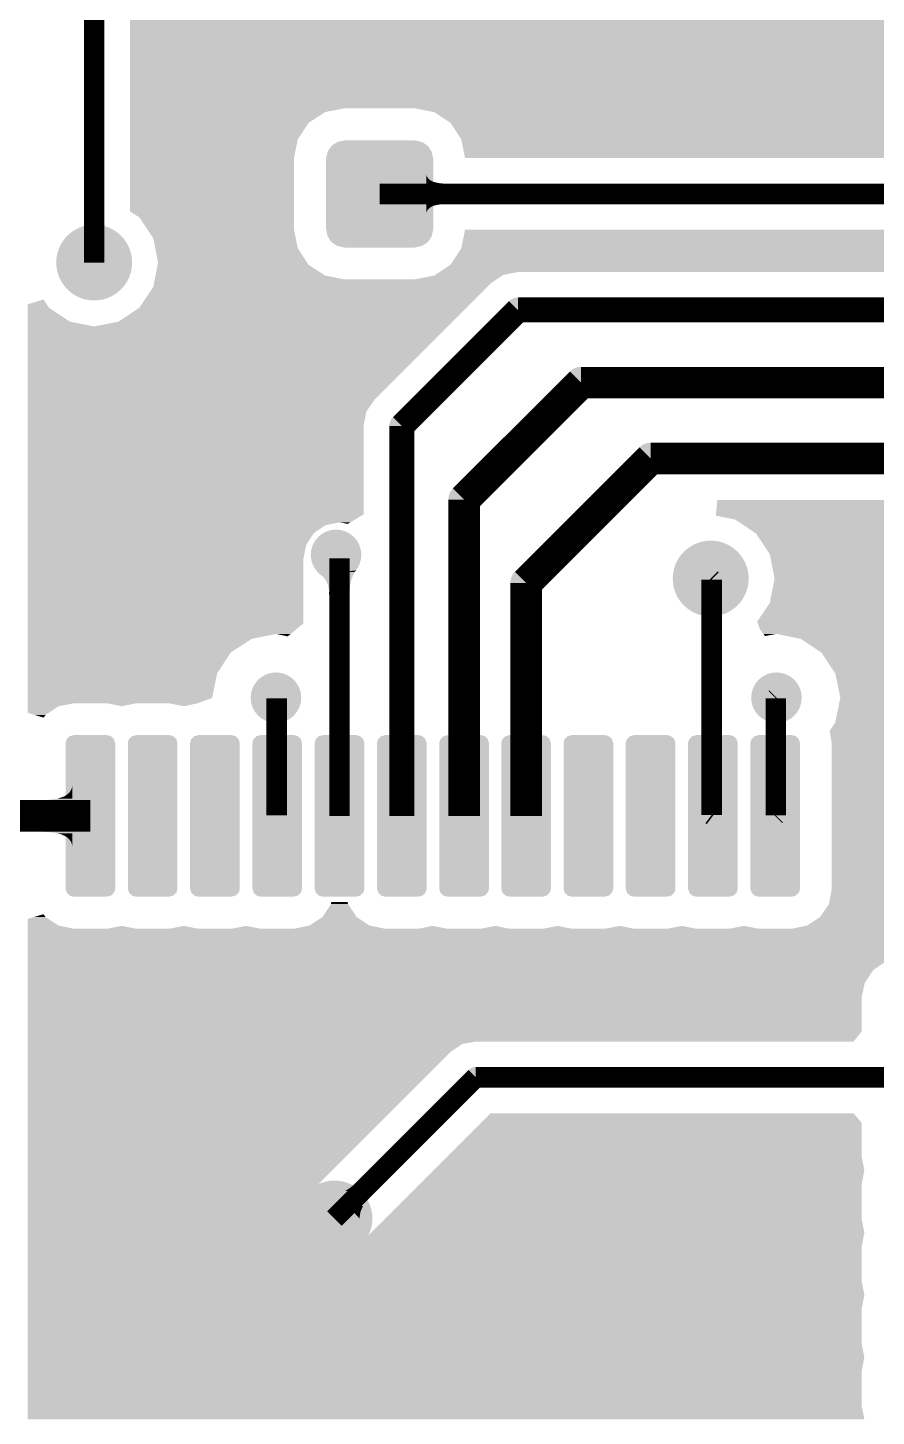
# Model space of a CAD drawing. Header units: millimetres. Extents: x -0.01 to 2.37, y -0.01 to 1.58.
# Drawn here: x 1.245 to 1.5133, y 0.7209 to 1.1603 of the extents above; entities that cross this region are included whole.
import ezdxf

# ---------------------------------------------------------------- set-up
doc = ezdxf.new("R2010")
doc.units = ezdxf.units.MM
doc.layers.get('0').update_dxf_attribs({"linetype": 'CONTINUOUS', "lineweight": 0})
for name, color, linetype, lineweight in [('PCB_KUR_GPT', 8, 'CONTINUOUS', 0), ('PCB_KUR_GTL', 30, 'CONTINUOUS', 0), ('PCB_KUR_GTP', 254, 'CONTINUOUS', 0), ('PCB_KUR_GTS', 254, 'CONTINUOUS', 0), ('PCB_KUR_TXT', 254, 'CONTINUOUS', 0)]:
    doc.layers.add(name, color=color, linetype=linetype, lineweight=lineweight)

# ---------------------------------------------------------------- blocks, each defined once
blk = doc.blocks.new('CUSTOM_35')
for points in [[(-0.01445, 0.01287), (-0.0142, 0.01345), (0.01456, 0.01287), (0.01407, 0.01345)], [(-0.0142, 0.01345), (-0.01331, 0.0142), (0.01407, 0.01345), (0.01345, 0.0142)], [(-0.01331, 0.0142), (-0.01287, 0.01456), (0.01345, 0.0142), (0.01264, 0.01456)], [(-0.01287, 0.01456), (-0.01146, 0.01489), (0.01264, 0.01456), (0.01188, 0.01489)], [(-0.01146, 0.01489), (-0.0112, 0.01495), (0.01188, 0.01489), (0.0112, 0.01495)], [(-0.01495, 0.0112), (-0.01489, 0.01188), (0.01495, 0.0112), (0.01479, 0.01188)], [(-0.01495, -0.0112), (-0.01495, 0.0112), (0.01495, -0.0112), (0.01495, 0.0112)], [(-0.01489, 0.01188), (-0.01445, 0.01287), (0.01479, 0.01188), (0.01456, 0.01287)], [(-0.01479, -0.01188), (-0.01495, -0.0112), (0.01489, -0.01188), (0.01495, -0.0112)], [(-0.01456, -0.01287), (-0.01479, -0.01188), (0.01445, -0.01287), (0.01489, -0.01188)], [(-0.01407, -0.01345), (-0.01456, -0.01287), (0.0142, -0.01345), (0.01445, -0.01287)], [(-0.01345, -0.0142), (-0.01407, -0.01345), (0.01331, -0.0142), (0.0142, -0.01345)], [(-0.01264, -0.01456), (-0.01345, -0.0142), (0.01287, -0.01456), (0.01331, -0.0142)], [(-0.01188, -0.01489), (-0.01264, -0.01456), (0.01146, -0.01489), (0.01287, -0.01456)], [(-0.0112, -0.01495), (-0.01188, -0.01489), (0.0112, -0.01495), (0.01146, -0.01489)]]:
    blk.add_solid(points)
blk = doc.blocks.new('CUSTOM_63')
for points in [[(-0.0059, 0.02305), (-0.00585, 0.02323), (0.0059, 0.02305), (0.00575, 0.02323)], [(-0.0059, 0.02302), (-0.0059, 0.02305), (0.0059, 0.02302), (0.0059, 0.02305)], [(-0.0059, 0.023), (-0.0059, 0.02302), (0.0059, 0.023), (0.0059, 0.02302)], [(-0.0059, -0.023), (-0.0059, 0.023), (0.0059, -0.023), (0.0059, 0.023)], [(-0.00585, 0.02323), (-0.00534, 0.02357), (0.00575, 0.02323), (0.00549, 0.02357)], [(-0.00534, 0.02357), (-0.0053, 0.0236), (0.00549, 0.02357), (0.0053, 0.0236)], [(-0.0059, -0.02302), (-0.0059, -0.023), (0.0059, -0.02302), (0.0059, -0.023)], [(-0.0059, -0.02305), (-0.0059, -0.02302), (0.0059, -0.02305), (0.0059, -0.02302)], [(-0.00575, -0.02323), (-0.0059, -0.02305), (0.00585, -0.02323), (0.0059, -0.02305)], [(-0.00549, -0.02357), (-0.00575, -0.02323), (0.00534, -0.02357), (0.00585, -0.02323)], [(-0.0053, -0.0236), (-0.00549, -0.02357), (0.0053, -0.0236), (0.00534, -0.02357)]]:
    blk.add_solid(points)
blk = doc.blocks.new('ROUND_16')
h = blk.add_hatch(color=256)
edge = h.paths.add_edge_path(flags=0)
edge.add_arc((0, 0), 0.008, 0, 360)
blk = doc.blocks.new('ROUND_7')
h = blk.add_hatch(color=256)
edge = h.paths.add_edge_path(flags=0)
edge.add_arc((0, 0), 0.00325, 0, 360)
blk = doc.blocks.new('ROUND_8')
h = blk.add_hatch(color=256)
edge = h.paths.add_edge_path(flags=0)
edge.add_arc((0, 0), 0.005, 0, 360)
blk = doc.blocks.new('ROUND_73')
h = blk.add_hatch(color=256)
edge = h.paths.add_edge_path(flags=0)
edge.add_arc((0, 0), 0.00395, 0, 360)
blk = doc.blocks.new('CUSTOM_76')
for points in [[(-0.01689, 0.0116), (-0.01644, 0.01329), (0.01682, 0.0116), (0.0165, 0.01329)], [(-0.01644, 0.01329), (-0.01634, 0.01365), (0.0165, 0.01329), (0.01627, 0.01365)], [(-0.01634, 0.01365), (-0.01529, 0.01509), (0.01627, 0.01365), (0.01537, 0.01509)], [(-0.01529, 0.01509), (-0.01509, 0.01537), (0.01537, 0.01509), (0.01498, 0.01537)], [(-0.01509, 0.01537), (-0.01354, 0.01634), (0.01498, 0.01537), (0.01365, 0.01634)], [(-0.01354, 0.01634), (-0.01329, 0.0165), (0.01365, 0.01634), (0.01305, 0.0165)], [(-0.01329, 0.0165), (-0.01127, 0.01689), (0.01305, 0.0165), (0.0116, 0.01689)], [(-0.01127, 0.01689), (-0.0112, 0.0169), (0.0116, 0.01689), (0.0112, 0.0169)], [(-0.0112, 0.0169), (-0.0112, 0.01695), (0.0112, 0.0169), (0.0112, 0.01695)], [(-0.01695, -0.0112), (-0.01695, 0.0112), (0.01695, -0.0112), (0.01695, 0.0112)], [(-0.0169, 0.0112), (-0.01689, 0.0116), (0.0169, 0.0112), (0.01682, 0.0116)], [(-0.01682, -0.0116), (-0.0169, -0.0112), (0.01689, -0.0116), (0.0169, -0.0112)], [(-0.0165, -0.01329), (-0.01682, -0.0116), (0.01644, -0.01329), (0.01689, -0.0116)], [(-0.01627, -0.01365), (-0.0165, -0.01329), (0.01634, -0.01365), (0.01644, -0.01329)], [(-0.01537, -0.01509), (-0.01627, -0.01365), (0.01529, -0.01509), (0.01634, -0.01365)], [(-0.01498, -0.01537), (-0.01537, -0.01509), (0.01509, -0.01537), (0.01529, -0.01509)], [(-0.01365, -0.01634), (-0.01498, -0.01537), (0.01354, -0.01634), (0.01509, -0.01537)], [(-0.01305, -0.0165), (-0.01365, -0.01634), (0.01329, -0.0165), (0.01354, -0.01634)], [(-0.0116, -0.01689), (-0.01305, -0.0165), (0.01127, -0.01689), (0.01329, -0.0165)], [(-0.0112, -0.0169), (-0.0116, -0.01689), (0.0112, -0.0169), (0.01127, -0.01689)], [(-0.0112, -0.01695), (-0.0112, -0.0169), (0.0112, -0.01695), (0.0112, -0.0169)]]:
    blk.add_solid(points)
blk = doc.blocks.new('CUSTOM_78')
for points in [[(-0.00785, 0.02305), (-0.0076, 0.0241), (0.00785, 0.02305), (0.00752, 0.0241)], [(-0.00785, 0.023), (-0.00785, 0.02305), (0.00785, 0.023), (0.00785, 0.02305)], [(-0.00785, -0.023), (-0.00785, 0.023), (0.00785, -0.023), (0.00785, 0.023)], [(-0.0076, 0.0241), (-0.00733, 0.0244), (0.00752, 0.0241), (0.00743, 0.0244)], [(-0.00733, 0.0244), (-0.00666, 0.02515), (0.00743, 0.0244), (0.00655, 0.02515)], [(-0.00666, 0.02515), (-0.00609, 0.02532), (0.00655, 0.02515), (0.00635, 0.02532)], [(-0.00609, 0.02532), (-0.0053, 0.02554), (0.00635, 0.02532), (0.0053, 0.02554)], [(-0.0053, 0.02554), (-0.0053, 0.0256), (0.0053, 0.02554), (0.0053, 0.0256)], [(-0.00785, -0.02305), (-0.00785, -0.023), (0.00785, -0.02305), (0.00785, -0.023)], [(-0.00752, -0.0241), (-0.00785, -0.02305), (0.0076, -0.0241), (0.00785, -0.02305)], [(-0.00743, -0.0244), (-0.00752, -0.0241), (0.00733, -0.0244), (0.0076, -0.0241)], [(-0.00655, -0.02515), (-0.00743, -0.0244), (0.00666, -0.02515), (0.00733, -0.0244)], [(-0.00635, -0.02532), (-0.00655, -0.02515), (0.00609, -0.02532), (0.00666, -0.02515)], [(-0.0053, -0.02554), (-0.00635, -0.02532), (0.0053, -0.02554), (0.00609, -0.02532)], [(-0.0053, -0.0256), (-0.0053, -0.02554), (0.0053, -0.0256), (0.0053, -0.02554)]]:
    blk.add_solid(points)
blk = doc.blocks.new('ROUND_6')
h = blk.add_hatch(color=256)
edge = h.paths.add_edge_path(flags=0)
edge.add_arc((0, 0), 0.012, 0, 360)

msp = doc.modelspace()

# ---------------------------------------------------------------- linework, layer by layer
at = {"layer": 'PCB_KUR_GTL', "lineweight": 211}
for points, const_width in [([(1.266, 1.086), (1.266, 1.2555)], 0.0065), ([(1.3563, 1.1077), (1.7767, 1.1077)], 0.0065), ([(1.3633, 1.0343), (1.4, 1.071)], 0.0079), ([(1.4, 1.071), (1.706, 1.071)], 0.0079), ([(1.383, 1.011), (1.42, 1.048)], 0.01), ([(1.42, 1.048), (1.675, 1.048)], 0.01), ([(1.3633, 0.9109), (1.3633, 1.0343)], 0.0079), ([(1.4026, 0.9846), (1.442, 1.024)], 0.01), ([(1.442, 1.024), (1.633, 1.024)], 0.01), ([(1.383, 0.9109), (1.383, 1.011)], 0.01), ([(1.3436, 0.9109), (1.3436, 0.9924)], 0.0065), ([(1.4026, 0.9109), (1.4026, 0.9846)], 0.01), ([(1.461, 0.986), (1.4613, 0.9857)], 0.0065), ([(1.4613, 0.9112), (1.4613, 0.9857)], 0.0065), ([(1.3237, 0.9111), (1.3237, 0.9481)], 0.0065), ([(1.4816, 0.9481), (1.4818, 0.9483)], 0.0065), ([(1.4816, 0.9111), (1.4816, 0.9481)], 0.0065), ([(1.1919, 0.9109), (1.2648, 0.9109)], 0.01), ([(1.4613, 0.9112), (1.4617, 0.9109)], 0.0065), ([(1.4814, 0.9109), (1.4816, 0.9111)], 0.0065), ([(1.342, 0.7835), (1.3867, 0.8282)], 0.0065), ([(1.3867, 0.8282), (1.5444, 0.8282)], 0.0065)]:
    msp.add_lwpolyline(points, dxfattribs=dict(at, const_width=const_width))
at = {"layer": 'PCB_KUR_GTL'}
for points in [[(1.2773, 1.1517), (1.2773, 1.1708), (2.326, 1.1517), (2.326, 1.1708)], [(1.2773, 1.1502), (1.2773, 1.1517), (1.7657, 1.1502), (1.777, 1.1517)], [(1.2773, 1.1458), (1.2773, 1.1502), (1.7552, 1.1458), (1.7657, 1.1502)], [(1.2773, 1.1389), (1.2773, 1.1458), (1.7461, 1.1389), (1.7552, 1.1458)], [(1.2773, 1.1348), (1.2773, 1.1389), (1.74299, 1.1348), (1.7461, 1.1389)], [(1.2773, 1.1336), (1.2773, 1.1348), (1.339, 1.1336), (1.345, 1.1348)], [(1.2773, 1.1302), (1.2773, 1.1336), (1.3338, 1.1302), (1.339, 1.1336)], [(1.3736, 1.1336), (1.3675, 1.1348), (1.74208, 1.1336), (1.74299, 1.1348)], [(1.3787, 1.1302), (1.3736, 1.1336), (1.7395, 1.1302), (1.74208, 1.1336)], [(1.2773, 1.125), (1.2773, 1.1302), (1.3304, 1.125), (1.3338, 1.1302)], [(1.37896, 1.1298), (1.3787, 1.1302), (1.7392, 1.1298), (1.7395, 1.1302)], [(1.3821, 1.125), (1.37896, 1.1298), (1.73719, 1.125), (1.7392, 1.1298)], [(1.2773, 1.119), (1.2773, 1.125), (1.3292, 1.119), (1.3304, 1.125)], [(1.38326, 1.1193), (1.3821, 1.125), (1.7348, 1.1193), (1.73719, 1.125)], [(1.2773, 1.1022), (1.2773, 1.119), (1.3292, 1.1022), (1.3292, 1.119)], [(1.3833, 1.1191), (1.38326, 1.1193), (1.7348, 1.1191), (1.7348, 1.1193)], [(1.3711, 1.1131), (1.3711, 1.1136), (1.3713, 1.1131), (1.3711, 1.1136)], [(1.3711, 1.1126), (1.3711, 1.1131), (1.3717, 1.1126), (1.3713, 1.1131)], [(1.3711, 1.1122), (1.3711, 1.1126), (1.3721, 1.1122), (1.3717, 1.1126)], [(1.3711, 1.1118), (1.3711, 1.1122), (1.3727, 1.1118), (1.3721, 1.1122)], [(1.3711, 1.1115), (1.3711, 1.1118), (1.3734, 1.1115), (1.3727, 1.1118)], [(1.3711, 1.1113), (1.3711, 1.1115), (1.3743, 1.1113), (1.3734, 1.1115)], [(1.3711, 1.1111), (1.3711, 1.1113), (1.3753, 1.1111), (1.3743, 1.1113)], [(1.3711, 1.111), (1.3711, 1.1111), (1.3764, 1.111), (1.3753, 1.1111)], [(1.3711, 1.1045), (1.3711, 1.111), (1.3777, 1.1045), (1.3777, 1.111)], [(1.3711, 1.111), (1.3711, 1.111), (1.3777, 1.111), (1.3764, 1.111)], [(1.3711, 1.1044), (1.3711, 1.1045), (1.3753, 1.1044), (1.3764, 1.1045)], [(1.3711, 1.1042), (1.3711, 1.1044), (1.3743, 1.1042), (1.3753, 1.1044)], [(1.3711, 1.104), (1.3711, 1.1042), (1.3734, 1.104), (1.3743, 1.1042)], [(1.3711, 1.1037), (1.3711, 1.104), (1.3727, 1.1037), (1.3734, 1.104)], [(1.3711, 1.1033), (1.3711, 1.1037), (1.3721, 1.1033), (1.3727, 1.1037)], [(1.3711, 1.1029), (1.3711, 1.1033), (1.3717, 1.1029), (1.3721, 1.1033)], [(1.3711, 1.1024), (1.3711, 1.1029), (1.3713, 1.1024), (1.3717, 1.1029)], [(1.2803, 1.1003), (1.2773, 1.1022), (1.3292, 1.1003), (1.3292, 1.1022)], [(1.28283, 1.0965), (1.2803, 1.1003), (1.3292, 1.0965), (1.3292, 1.1003)], [(1.3711, 1.1019), (1.3711, 1.1024), (1.3711, 1.1019), (1.3713, 1.1024)], [(1.2619, 1.0938), (1.2622, 1.0945), (1.2701, 1.0938), (1.2698, 1.0945)], [(1.2622, 1.0945), (1.2624, 1.0951), (1.2698, 1.0945), (1.2696, 1.0951)], [(1.2624, 1.0951), (1.2625, 1.0958), (1.2696, 1.0951), (1.2695, 1.0958)], [(1.2625, 1.0958), (1.2627, 1.0965), (1.2695, 1.0958), (1.2693, 1.0965)], [(1.2627, 1.0973), (1.2628, 1.0981), (1.2693, 1.0973), (1.2693, 1.0981)], [(1.2627, 1.0965), (1.2627, 1.0973), (1.2693, 1.0965), (1.2693, 1.0973)], [(1.2847, 1.0937), (1.28283, 1.0965), (1.32976, 1.0937), (1.3292, 1.0965)], [(1.3821, 1.0905), (1.3833, 1.0964), (1.73739, 1.0905), (1.7349, 1.0964)], [(1.2604, 1.0917), (1.2608, 1.0922), (1.2716, 1.0917), (1.2712, 1.0922)], [(1.2604, 1.0917), (1.2604, 1.0917), (1.2604, 1.0917), (1.2716, 1.0917)], [(1.2608, 1.0922), (1.2612, 1.0927), (1.2712, 1.0922), (1.2708, 1.0927)], [(1.2612, 1.0927), (1.2616, 1.0933), (1.2708, 1.0927), (1.2704, 1.0933)], [(1.2616, 1.0933), (1.2619, 1.0938), (1.2704, 1.0933), (1.2701, 1.0938)], [(1.28532, 1.0905), (1.2847, 1.0937), (1.3304, 1.0905), (1.32976, 1.0937)], [(1.2862, 1.086), (1.28532, 1.0905), (1.33334, 1.086), (1.3304, 1.0905)], [(1.37929, 1.0862), (1.3821, 1.0905), (1.7392, 1.0862), (1.73739, 1.0905)], [(1.2854, 1.0819), (1.28606, 1.0853), (1.339, 1.0819), (1.3338, 1.0853)], [(1.28606, 1.0853), (1.2862, 1.086), (1.3338, 1.0853), (1.33334, 1.086)], [(1.37525, 1.083), (1.3787, 1.0853), (1.74163, 1.083), (1.73988, 1.0853)], [(1.3787, 1.0853), (1.37929, 1.0862), (1.73988, 1.0853), (1.7392, 1.0862)], [(1.28517, 1.0807), (1.2854, 1.0819), (1.345, 1.0807), (1.339, 1.0819)], [(1.3675, 1.0807), (1.3736, 1.0819), (1.3933, 1.0807), (1.3951, 1.0819)], [(1.3736, 1.0819), (1.3739, 1.0821), (1.3951, 1.0819), (1.3954, 1.0821)], [(1.3739, 1.0821), (1.37525, 1.083), (1.3954, 1.0821), (1.4, 1.083)], [(1.2803, 1.0717), (1.2847, 1.0783), (1.3837, 1.0717), (1.3903, 1.0783)], [(1.2847, 1.0783), (1.28493, 1.0795), (1.3903, 1.0783), (1.3915, 1.0795)], [(1.28493, 1.0795), (1.28517, 1.0807), (1.3915, 1.0795), (1.3933, 1.0807)], [(1.245, 1.0728), (1.25, 1.0743), (1.25098, 1.0728), (1.25, 1.0743)], [(1.245, 1.0717), (1.245, 1.0728), (1.2517, 1.0717), (1.25098, 1.0728)], [(1.245, 1.0673), (1.245, 1.0717), (1.2583, 1.0673), (1.2517, 1.0717)], [(1.2737, 1.0673), (1.2803, 1.0717), (1.3793, 1.0673), (1.3837, 1.0717)], [(1.245, 1.0658), (1.245, 1.0673), (1.266, 1.0658), (1.2583, 1.0673)], [(1.245, 1.0428), (1.245, 1.0658), (1.3548, 1.0428), (1.3778, 1.0658)], [(1.266, 1.0658), (1.2737, 1.0673), (1.3778, 1.0658), (1.3793, 1.0673)], [(1.245, 1.0389), (1.245, 1.0428), (1.3521, 1.0389), (1.3548, 1.0428)], [(1.245, 1.0343), (1.245, 1.0389), (1.3512, 1.0343), (1.3521, 1.0389)], [(1.245, 1.0063), (1.245, 1.0343), (1.3512, 1.0063), (1.3512, 1.0343)], [(1.4626, 1.0059), (1.4631, 1.0109), (1.63258, 1.0059), (1.6276, 1.0109)], [(1.4631, 1.0109), (1.4631, 1.0109), (1.6276, 1.0109), (1.4631, 1.0109)], [(1.245, 1.0038), (1.245, 1.0063), (1.34703, 1.0038), (1.3512, 1.0063)], [(1.245, 1.0029), (1.245, 1.0038), (1.3392, 1.0029), (1.3436, 1.0038)], [(1.245, 1.0005), (1.245, 1.0029), (1.3356, 1.0005), (1.3392, 1.0029)], [(1.3462, 1.0033), (1.3436, 1.0038), (1.3462, 1.0033), (1.34703, 1.0038)], [(1.4687, 1.0047), (1.4626, 1.0059), (1.63377, 1.0047), (1.63258, 1.0059)], [(1.4753, 1.0003), (1.4687, 1.0047), (1.63816, 1.0003), (1.63377, 1.0047)], [(1.245, 0.9968), (1.245, 1.0005), (1.3331, 0.9968), (1.3356, 1.0005)], [(1.4797, 0.9937), (1.4753, 1.0003), (1.64473, 0.9937), (1.63816, 1.0003)], [(1.245, 0.9924), (1.245, 0.9968), (1.3322, 0.9924), (1.3331, 0.9968)], [(1.48099, 0.9871), (1.4797, 0.9937), (1.6513, 0.9871), (1.64473, 0.9937)], [(1.245, 0.9718), (1.245, 0.9924), (1.3322, 0.9718), (1.3322, 0.9924)], [(1.3451, 0.9881), (1.3488, 0.9886), (1.3484, 0.9881), (1.3488, 0.9886)], [(1.3377, 0.9871), (1.34066, 0.9875), (1.3479, 0.9871), (1.3481, 0.9875)], [(1.33795, 0.9869), (1.3377, 0.9871), (1.3478, 0.9869), (1.3479, 0.9871)], [(1.3382, 0.9867), (1.33795, 0.9869), (1.34773, 0.9867), (1.3478, 0.9869)], [(1.3386, 0.9863), (1.3382, 0.9867), (1.3476, 0.9863), (1.34773, 0.9867)], [(1.3387, 0.9862), (1.3386, 0.9863), (1.34756, 0.9862), (1.3476, 0.9863)], [(1.3391, 0.9857), (1.3387, 0.9862), (1.34734, 0.9857), (1.34756, 0.9862)], [(1.33916, 0.9856), (1.3391, 0.9857), (1.3473, 0.9856), (1.34734, 0.9857)], [(1.3394, 0.9852), (1.33916, 0.9856), (1.34723, 0.9852), (1.3473, 0.9856)], [(1.3395, 0.985), (1.3394, 0.9852), (1.3472, 0.985), (1.34723, 0.9852)], [(1.3397, 0.9846), (1.3395, 0.985), (1.34709, 0.9846), (1.3472, 0.985)], [(1.3398, 0.9843), (1.3397, 0.9846), (1.347, 0.9843), (1.34709, 0.9846)], [(1.3399, 0.984), (1.3398, 0.9843), (1.34696, 0.984), (1.347, 0.9843)], [(1.34066, 0.9875), (1.3451, 0.9881), (1.3481, 0.9875), (1.3484, 0.9881)], [(1.4797, 0.9783), (1.4812, 0.986), (1.6513, 0.9783), (1.6513, 0.986)], [(1.4812, 0.986), (1.48099, 0.9871), (1.6513, 0.986), (1.6513, 0.9871)], [(1.34004, 0.9835), (1.3399, 0.984), (1.3469, 0.9835), (1.34696, 0.984)], [(1.3401, 0.9833), (1.34004, 0.9835), (1.3469, 0.9833), (1.3469, 0.9835)], [(1.34017, 0.9828), (1.3401, 0.9833), (1.3469, 0.9828), (1.3469, 0.9833)], [(1.3402, 0.9826), (1.34017, 0.9828), (1.34687, 0.9826), (1.3469, 0.9828)], [(1.34028, 0.982), (1.3402, 0.9826), (1.3468, 0.982), (1.34687, 0.9826)], [(1.3403, 0.9818), (1.34028, 0.982), (1.3455, 0.9818), (1.3468, 0.982)], [(1.3403, 0.981), (1.3403, 0.9818), (1.3403, 0.981), (1.3455, 0.9818)], [(1.4557, 0.9801), (1.4668, 0.9805), (1.46648, 0.9801), (1.4668, 0.9805)], [(1.45578, 0.98), (1.4557, 0.9801), (1.4664, 0.98), (1.46648, 0.9801)], [(1.4561, 0.9796), (1.45578, 0.98), (1.46608, 0.9796), (1.4664, 0.98)], [(1.45618, 0.9795), (1.4561, 0.9796), (1.466, 0.9795), (1.46608, 0.9796)], [(1.4565, 0.9791), (1.45618, 0.9795), (1.4658, 0.9791), (1.466, 0.9795)], [(1.45666, 0.9789), (1.4565, 0.9791), (1.4657, 0.9789), (1.4658, 0.9791)], [(1.4569, 0.9786), (1.45666, 0.9789), (1.46555, 0.9786), (1.4657, 0.9789)], [(1.45705, 0.9783), (1.4569, 0.9786), (1.4654, 0.9783), (1.46555, 0.9786)], [(1.4572, 0.978), (1.45705, 0.9783), (1.4653, 0.978), (1.4654, 0.9783)], [(1.45735, 0.9777), (1.4572, 0.978), (1.4652, 0.9777), (1.4653, 0.978)], [(1.4575, 0.9774), (1.45735, 0.9777), (1.46511, 0.9774), (1.4652, 0.9777)], [(1.45761, 0.977), (1.4575, 0.9774), (1.465, 0.977), (1.46511, 0.9774)], [(1.4577, 0.9767), (1.45761, 0.977), (1.4649, 0.9767), (1.465, 0.977)], [(1.45779, 0.9764), (1.4577, 0.9767), (1.4648, 0.9764), (1.4649, 0.9767)], [(1.4579, 0.976), (1.45779, 0.9764), (1.46475, 0.976), (1.4648, 0.9764)], [(1.45796, 0.9756), (1.4579, 0.976), (1.4647, 0.9756), (1.46475, 0.976)], [(1.458, 0.9753), (1.45796, 0.9756), (1.46466, 0.9753), (1.4647, 0.9756)], [(1.4757, 0.9724), (1.4797, 0.9783), (1.6513, 0.9724), (1.6513, 0.9783)], [(1.245, 0.9685), (1.245, 0.9718), (1.32818, 0.9685), (1.3322, 0.9718)], [(1.45805, 0.9749), (1.458, 0.9753), (1.4646, 0.9749), (1.46466, 0.9753)], [(1.4581, 0.9745), (1.45805, 0.9749), (1.4646, 0.9745), (1.4646, 0.9749)], [(1.4581, 0.9741), (1.4581, 0.9745), (1.4646, 0.9741), (1.4646, 0.9745)], [(1.4581, 0.9737), (1.4581, 0.9741), (1.4581, 0.9737), (1.4646, 0.9741)], [(1.4766, 0.9699), (1.4757, 0.9724), (1.6513, 0.9699), (1.6513, 0.9724)], [(1.245, 0.9669), (1.245, 0.9685), (1.3158, 0.9669), (1.3235, 0.9685)], [(1.245, 0.9626), (1.245, 0.9669), (1.3092, 0.9626), (1.3158, 0.9669)], [(1.3272, 0.9677), (1.3235, 0.9685), (1.3272, 0.9677), (1.32818, 0.9685)], [(1.47767, 0.9685), (1.4766, 0.9699), (1.6513, 0.9685), (1.6513, 0.9699)], [(1.4782, 0.9678), (1.47767, 0.9685), (1.4782, 0.9678), (1.4818, 0.9685)], [(1.4895, 0.9669), (1.4818, 0.9685), (1.6513, 0.9669), (1.6513, 0.9685)], [(1.496, 0.9626), (1.4895, 0.9669), (1.6513, 0.9626), (1.6513, 0.9669)], [(1.245, 0.956), (1.245, 0.9626), (1.3049, 0.956), (1.3092, 0.9626)], [(1.5004, 0.956), (1.496, 0.9626), (1.6513, 0.956), (1.6513, 0.9626)], [(1.245, 0.9483), (1.245, 0.956), (1.3033, 0.9483), (1.3049, 0.956)], [(1.502, 0.9483), (1.5004, 0.956), (1.6513, 0.9483), (1.6513, 0.956)], [(1.245, 0.9482), (1.245, 0.9483), (1.3033, 0.9482), (1.3033, 0.9483)], [(1.245, 0.9465), (1.245, 0.9482), (1.2986, 0.9465), (1.3033, 0.9482)], [(1.245, 0.9456), (1.245, 0.9465), (1.2547, 0.9456), (1.2595, 0.9465)], [(1.245, 0.9435), (1.245, 0.9456), (1.25162, 0.9435), (1.2547, 0.9456)], [(1.2747, 0.9456), (1.2702, 0.9465), (1.2747, 0.9456), (1.2792, 0.9465)], [(1.2944, 0.9456), (1.2898, 0.9465), (1.2944, 0.9456), (1.2986, 0.9465)], [(1.5004, 0.9405), (1.502, 0.9483), (1.6513, 0.9405), (1.6513, 0.9483)], [(1.24734, 0.9428), (1.245, 0.9435), (1.2506, 0.9428), (1.25162, 0.9435)], [(1.25, 0.942), (1.24734, 0.9428), (1.25, 0.942), (1.2506, 0.9428)], [(1.4986, 0.9378), (1.5004, 0.9405), (1.6513, 0.9378), (1.6513, 0.9405)], [(1.4993, 0.9339), (1.4986, 0.9378), (1.6513, 0.9339), (1.6513, 0.9378)], [(1.4993, 0.8878), (1.4993, 0.9339), (1.6513, 0.8878), (1.6513, 0.9339)], [(1.2575, 0.9177), (1.2582, 0.9183), (1.2591, 0.9177), (1.2591, 0.9183)], [(1.2582, 0.9183), (1.2587, 0.9191), (1.2591, 0.9183), (1.2591, 0.9191)], [(1.2587, 0.9191), (1.259, 0.9199), (1.2591, 0.9191), (1.2591, 0.9199)], [(1.259, 0.9199), (1.2591, 0.92082), (1.2591, 0.9199), (1.2591, 0.92082)], [(1.249, 0.9059), (1.249, 0.9159), (1.2591, 0.9059), (1.2591, 0.9159)], [(1.2509, 0.9159), (1.2527, 0.9161), (1.2591, 0.9159), (1.2591, 0.9161)], [(1.2527, 0.9161), (1.2542, 0.9163), (1.2591, 0.9161), (1.2591, 0.9163)], [(1.2542, 0.9163), (1.2555, 0.9167), (1.2591, 0.9163), (1.2591, 0.9167)], [(1.2555, 0.9167), (1.2566, 0.9171), (1.2591, 0.9167), (1.2591, 0.9171)], [(1.2566, 0.9171), (1.2575, 0.9177), (1.2591, 0.9171), (1.2591, 0.9177)], [(1.2509, 0.9058), (1.249, 0.9059), (1.2591, 0.9058), (1.2591, 0.9059)], [(1.2527, 0.9057), (1.2509, 0.9058), (1.2591, 0.9057), (1.2591, 0.9058)], [(1.2542, 0.9054), (1.2527, 0.9057), (1.2591, 0.9054), (1.2591, 0.9057)], [(1.2555, 0.9051), (1.2542, 0.9054), (1.2591, 0.9051), (1.2591, 0.9054)], [(1.2566, 0.9046), (1.2555, 0.9051), (1.2591, 0.9046), (1.2591, 0.9051)], [(1.2575, 0.9041), (1.2566, 0.9046), (1.2591, 0.9041), (1.2591, 0.9046)], [(1.2582, 0.9034), (1.2575, 0.9041), (1.2591, 0.9034), (1.2591, 0.9041)], [(1.2587, 0.9027), (1.2582, 0.9034), (1.2591, 0.9027), (1.2591, 0.9034)], [(1.259, 0.9018), (1.2587, 0.9027), (1.25909, 0.9018), (1.2591, 0.9027)], [(1.25909, 0.90097), (1.259, 0.9018), (1.25909, 0.90097), (1.25909, 0.9018)], [(1.4984, 0.883), (1.4993, 0.8878), (1.6513, 0.883), (1.6513, 0.8878)], [(1.3409, 0.883), (1.341, 0.8837), (1.3463, 0.883), (1.3461, 0.8837)], [(1.245, 0.8783), (1.247, 0.8789), (1.25151, 0.8783), (1.2506, 0.8789)], [(1.247, 0.8789), (1.25, 0.8798), (1.2506, 0.8789), (1.25, 0.8798)], [(1.3341, 0.8762), (1.3382, 0.8789), (1.3531, 0.8762), (1.349, 0.8789)], [(1.3382, 0.8789), (1.3409, 0.883), (1.349, 0.8789), (1.3463, 0.883)], [(1.4915, 0.8762), (1.4956, 0.8789), (1.6513, 0.8762), (1.6513, 0.8789)], [(1.4956, 0.8789), (1.4984, 0.883), (1.6513, 0.8789), (1.6513, 0.883)], [(1.245, 0.8762), (1.245, 0.8783), (1.2547, 0.8762), (1.25151, 0.8783)], [(1.245, 0.8752), (1.245, 0.8762), (1.2595, 0.8752), (1.2547, 0.8762)], [(1.245, 0.8681), (1.245, 0.8752), (1.6513, 0.8681), (1.6513, 0.8752)], [(1.2702, 0.8752), (1.2747, 0.8761), (1.2792, 0.8752), (1.2747, 0.8761)], [(1.2898, 0.8752), (1.2944, 0.8761), (1.2989, 0.8752), (1.2944, 0.8761)], [(1.3095, 0.8752), (1.3141, 0.8761), (1.3186, 0.8752), (1.3141, 0.8761)], [(1.3292, 0.8752), (1.3341, 0.8762), (1.358, 0.8752), (1.3531, 0.8762)], [(1.3686, 0.8752), (1.3731, 0.8761), (1.3776, 0.8752), (1.3731, 0.8761)], [(1.3883, 0.8752), (1.3928, 0.8761), (1.3973, 0.8752), (1.3928, 0.8761)], [(1.408, 0.8752), (1.4125, 0.8761), (1.417, 0.8752), (1.4125, 0.8761)], [(1.4276, 0.8752), (1.4322, 0.8761), (1.4367, 0.8752), (1.4322, 0.8761)], [(1.4473, 0.8752), (1.4519, 0.8761), (1.4564, 0.8752), (1.4519, 0.8761)], [(1.467, 0.8752), (1.4715, 0.8761), (1.4761, 0.8752), (1.4715, 0.8761)], [(1.4867, 0.8752), (1.4915, 0.8762), (1.6513, 0.8752), (1.6513, 0.8762)], [(1.245, 0.8665), (1.245, 0.8681), (1.5898, 0.8665), (1.5975, 0.8681)], [(1.245, 0.8658), (1.245, 0.8665), (1.58873, 0.8658), (1.5898, 0.8665)], [(1.245, 0.8649), (1.245, 0.8658), (1.5165, 0.8649), (1.5213, 0.8658)], [(1.245, 0.8658), (1.245, 0.8658), (1.5213, 0.8658), (1.5674, 0.8658)], [(1.245, 0.8621), (1.245, 0.8649), (1.5124, 0.8621), (1.5165, 0.8649)], [(1.245, 0.858), (1.245, 0.8621), (1.5097, 0.858), (1.5124, 0.8621)], [(1.245, 0.8532), (1.245, 0.858), (1.5087, 0.8532), (1.5097, 0.858)], [(1.245, 0.8426), (1.245, 0.8532), (1.5087, 0.8426), (1.5087, 0.8532)], [(1.245, 0.8395), (1.245, 0.8426), (1.5062, 0.8395), (1.5087, 0.8426)], [(1.245, 0.8387), (1.245, 0.8395), (1.3824, 0.8387), (1.3867, 0.8395)], [(1.245, 0.8395), (1.245, 0.8395), (1.3867, 0.8395), (1.5062, 0.8395)], [(1.245, 0.8362), (1.245, 0.8387), (1.3787, 0.8362), (1.3824, 0.8387)], [(1.245, 0.7915), (1.245, 0.8362), (1.334, 0.7915), (1.3787, 0.8362)], [(1.3778, 0.8032), (1.3884, 0.8138), (1.5087, 0.8032), (1.5087, 0.8138)], [(1.3884, 0.8138), (1.3914, 0.8168), (1.5087, 0.8138), (1.5062, 0.8168)], [(1.3733, 0.7987), (1.3778, 0.8032), (1.5096, 0.7987), (1.5087, 0.8032)], [(1.3687, 0.7941), (1.3733, 0.7987), (1.5087, 0.7941), (1.5096, 0.7987)], [(1.245, 0.7878), (1.245, 0.7915), (1.3315, 0.7878), (1.334, 0.7915)], [(1.34388, 0.7897), (1.3421, 0.7915), (1.3529, 0.7897), (1.3511, 0.7915)], [(1.3427, 0.7915), (1.3434, 0.7916), (1.3511, 0.7915), (1.351, 0.7916)], [(1.3434, 0.7916), (1.344, 0.7917), (1.351, 0.7916), (1.3509, 0.7917)], [(1.344, 0.7917), (1.3446, 0.7919), (1.3509, 0.7917), (1.3507, 0.7919)], [(1.3446, 0.7919), (1.3453, 0.7922), (1.3507, 0.7919), (1.3504, 0.7922)], [(1.3453, 0.7922), (1.3459, 0.7925), (1.3504, 0.7922), (1.3501, 0.7925)], [(1.3459, 0.7925), (1.3465, 0.7929), (1.3501, 0.7925), (1.3497, 0.7929)], [(1.3465, 0.7929), (1.3471, 0.7933), (1.3497, 0.7929), (1.3493, 0.7933)], [(1.3471, 0.7933), (1.3477, 0.7938), (1.3493, 0.7933), (1.3488, 0.7938)], [(1.3477, 0.7938), (1.3483, 0.7943), (1.3488, 0.7938), (1.3483, 0.7943)], [(1.3581, 0.7835), (1.3687, 0.7941), (1.5087, 0.7835), (1.5087, 0.7941)], [(1.245, 0.7835), (1.245, 0.7878), (1.3307, 0.7835), (1.3315, 0.7878)], [(1.34447, 0.7891), (1.34388, 0.7897), (1.3523, 0.7891), (1.3529, 0.7897)], [(1.34496, 0.7886), (1.34447, 0.7891), (1.3518, 0.7886), (1.3523, 0.7891)], [(1.34556, 0.788), (1.34496, 0.7886), (1.3514, 0.788), (1.3518, 0.7886)], [(1.34615, 0.7874), (1.34556, 0.788), (1.351, 0.7874), (1.3514, 0.788)], [(1.34684, 0.7867), (1.34615, 0.7874), (1.3507, 0.7867), (1.351, 0.7874)], [(1.34743, 0.7861), (1.34684, 0.7867), (1.3504, 0.7861), (1.3507, 0.7867)], [(1.245, 0.7791), (1.245, 0.7835), (1.3315, 0.7791), (1.3307, 0.7835)], [(1.34803, 0.7855), (1.34743, 0.7861), (1.3502, 0.7855), (1.3504, 0.7861)], [(1.34872, 0.7848), (1.34803, 0.7855), (1.3501, 0.7848), (1.3502, 0.7855)], [(1.34931, 0.7842), (1.34872, 0.7848), (1.35, 0.7842), (1.3501, 0.7848)], [(1.35, 0.7835), (1.34931, 0.7842), (1.35, 0.7835), (1.35, 0.7842)], [(1.3536, 0.779), (1.3581, 0.7835), (1.5096, 0.779), (1.5087, 0.7835)], [(1.245, 0.7754), (1.245, 0.7791), (1.334, 0.7754), (1.3315, 0.7791)], [(1.35, 0.7754), (1.3536, 0.779), (1.5089, 0.7754), (1.5096, 0.779)], [(1.245, 0.773), (1.245, 0.7754), (1.3377, 0.773), (1.334, 0.7754)], [(1.3463, 0.773), (1.34846, 0.7744), (1.5087, 0.773), (1.5087, 0.7744)], [(1.34846, 0.7744), (1.35, 0.7754), (1.5087, 0.7744), (1.5089, 0.7754)], [(1.245, 0.7721), (1.245, 0.773), (1.342, 0.7721), (1.3377, 0.773)], [(1.245, 0.7638), (1.245, 0.7721), (1.5087, 0.7638), (1.5087, 0.7721)], [(1.342, 0.7721), (1.3463, 0.773), (1.5087, 0.7721), (1.5087, 0.773)], [(1.245, 0.7593), (1.245, 0.7638), (1.5096, 0.7593), (1.5087, 0.7638)], [(1.245, 0.7548), (1.245, 0.7593), (1.5087, 0.7548), (1.5096, 0.7593)], [(1.245, 0.7441), (1.245, 0.7548), (1.5087, 0.7441), (1.5087, 0.7548)], [(1.245, 0.7396), (1.245, 0.7441), (1.5096, 0.7396), (1.5087, 0.7441)], [(1.245, 0.7351), (1.245, 0.7396), (1.5087, 0.7351), (1.5096, 0.7396)], [(1.245, 0.7244), (1.245, 0.7351), (1.5087, 0.7244), (1.5087, 0.7351)], [(1.245, 0.7199), (1.245, 0.7244), (1.5096, 0.7199), (1.5087, 0.7244)]]:
    msp.add_solid(points, dxfattribs=at)

# ---------------------------------------------------------------- block references
at = {"layer": 'PCB_KUR_GPT'}
for name, p in [('CUSTOM_35', (1.3563, 1.1077)), ('CUSTOM_63', (1.2648, 0.9109)), ('CUSTOM_63', (1.2845, 0.9109)), ('CUSTOM_63', (1.3042, 0.9109)), ('CUSTOM_63', (1.3239, 0.9109)), ('CUSTOM_63', (1.3436, 0.9109)), ('CUSTOM_63', (1.3633, 0.9109)), ('CUSTOM_63', (1.383, 0.9109)), ('CUSTOM_63', (1.4026, 0.9109)), ('CUSTOM_63', (1.4223, 0.9109)), ('CUSTOM_63', (1.442, 0.9109)), ('CUSTOM_63', (1.4617, 0.9109)), ('CUSTOM_63', (1.4814, 0.9109))]:
    msp.add_blockref(name, p, dxfattribs=at)
at = {"layer": 'PCB_KUR_GTL'}
for name, p in [('CUSTOM_35', (1.3563, 1.1077)), ('ROUND_7', (1.3563, 1.1077)), ('ROUND_16', (1.266, 1.086)), ('ROUND_7', (1.266, 1.086)), ('ROUND_73', (1.4, 1.071)), ('ROUND_73', (1.4, 1.071)), ('ROUND_8', (1.42, 1.048)), ('ROUND_8', (1.42, 1.048)), ('ROUND_73', (1.3633, 1.0343)), ('ROUND_8', (1.442, 1.024)), ('ROUND_8', (1.442, 1.024)), ('ROUND_8', (1.383, 1.011)), ('ROUND_8', (1.383, 1.011)), ('ROUND_16', (1.3425, 0.9935)), ('ROUND_7', (1.3436, 0.9924)), ('ROUND_16', (1.461, 0.986)), ('ROUND_8', (1.4026, 0.9846)), ('ROUND_8', (1.4026, 0.9846)), ('ROUND_7', (1.461, 0.986)), ('ROUND_7', (1.4613, 0.9857)), ('ROUND_7', (1.4613, 0.9857)), ('ROUND_16', (1.3235, 0.9483)), ('ROUND_16', (1.4818, 0.9483)), ('ROUND_7', (1.3237, 0.9481)), ('ROUND_7', (1.4816, 0.9481)), ('ROUND_7', (1.4816, 0.9481)), ('ROUND_7', (1.4818, 0.9483)), ('CUSTOM_63', (1.2648, 0.9109)), ('CUSTOM_63', (1.2845, 0.9109)), ('CUSTOM_63', (1.3042, 0.9109)), ('CUSTOM_63', (1.3239, 0.9109)), ('CUSTOM_63', (1.3436, 0.9109)), ('CUSTOM_63', (1.3633, 0.9109)), ('CUSTOM_63', (1.383, 0.9109)), ('CUSTOM_63', (1.4026, 0.9109)), ('CUSTOM_63', (1.4223, 0.9109)), ('CUSTOM_63', (1.442, 0.9109)), ('CUSTOM_63', (1.4617, 0.9109)), ('CUSTOM_63', (1.4814, 0.9109)), ('ROUND_8', (1.2648, 0.9109)), ('ROUND_7', (1.3237, 0.9111)), ('ROUND_7', (1.3436, 0.9109)), ('ROUND_73', (1.3633, 0.9109)), ('ROUND_8', (1.383, 0.9109)), ('ROUND_8', (1.4026, 0.9109)), ('ROUND_7', (1.4613, 0.9112)), ('ROUND_7', (1.4613, 0.9112)), ('ROUND_7', (1.4617, 0.9109)), ('ROUND_7', (1.4814, 0.9109)), ('ROUND_7', (1.4816, 0.9111)), ('ROUND_7', (1.4816, 0.9111)), ('ROUND_7', (1.3867, 0.8282)), ('ROUND_7', (1.3867, 0.8282)), ('ROUND_16', (1.342, 0.7835)), ('ROUND_7', (1.342, 0.7835))]:
    msp.add_blockref(name, p, dxfattribs=at)
at = {"layer": 'PCB_KUR_GTP'}
for name, p in [('CUSTOM_35', (1.3563, 1.1077)), ('CUSTOM_63', (1.2648, 0.9109)), ('CUSTOM_63', (1.2845, 0.9109)), ('CUSTOM_63', (1.3042, 0.9109)), ('CUSTOM_63', (1.3239, 0.9109)), ('CUSTOM_63', (1.3436, 0.9109)), ('CUSTOM_63', (1.3633, 0.9109)), ('CUSTOM_63', (1.383, 0.9109)), ('CUSTOM_63', (1.4026, 0.9109)), ('CUSTOM_63', (1.4223, 0.9109)), ('CUSTOM_63', (1.442, 0.9109)), ('CUSTOM_63', (1.4617, 0.9109)), ('CUSTOM_63', (1.4814, 0.9109))]:
    msp.add_blockref(name, p, dxfattribs=at)
at = {"layer": 'PCB_KUR_GTS'}
for name, p in [('CUSTOM_76', (1.3563, 1.1077)), ('ROUND_6', (1.266, 1.086)), ('ROUND_6', (1.461, 0.986)), ('CUSTOM_78', (1.2648, 0.9109)), ('CUSTOM_78', (1.2845, 0.9109)), ('CUSTOM_78', (1.3042, 0.9109)), ('CUSTOM_78', (1.3239, 0.9109)), ('CUSTOM_78', (1.3436, 0.9109)), ('CUSTOM_78', (1.3633, 0.9109)), ('CUSTOM_78', (1.383, 0.9109)), ('CUSTOM_78', (1.4026, 0.9109)), ('CUSTOM_78', (1.4223, 0.9109)), ('CUSTOM_78', (1.442, 0.9109)), ('CUSTOM_78', (1.4617, 0.9109)), ('CUSTOM_78', (1.4814, 0.9109)), ('ROUND_6', (1.342, 0.7835))]:
    msp.add_blockref(name, p, dxfattribs=at)
at = {"layer": 'PCB_KUR_TXT'}
for p in [(1.266, 1.086), (1.3425, 0.9935), (1.461, 0.986), (1.3235, 0.9483), (1.4818, 0.9483), (1.342, 0.7835)]:
    msp.add_blockref('ROUND_8', p, dxfattribs=at)

doc.saveas('drawing.dxf')
